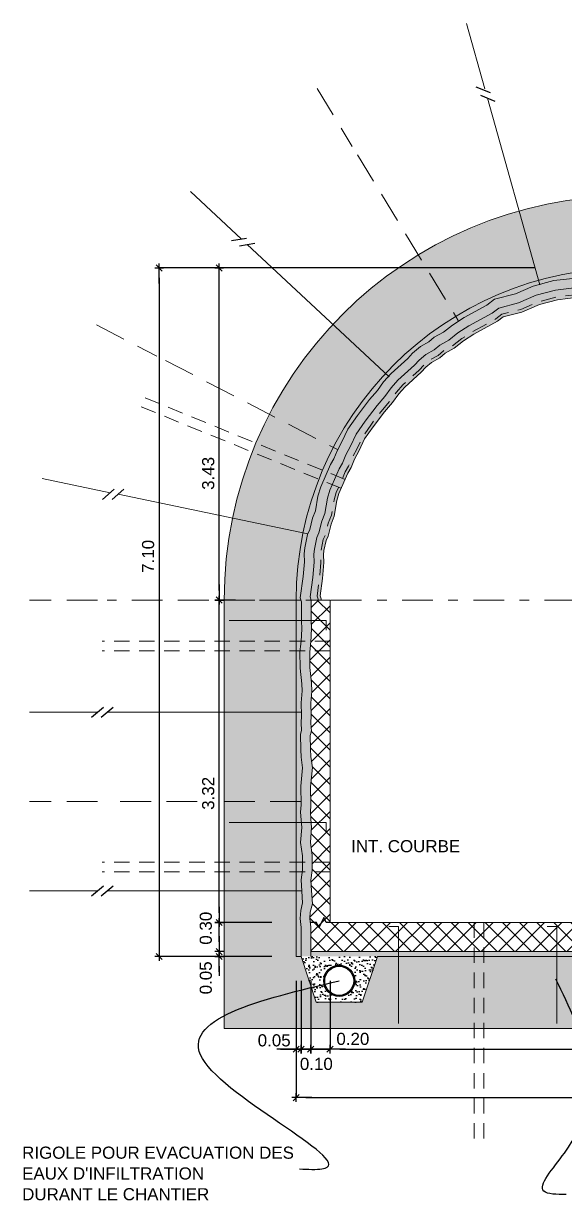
# Model space of a CAD drawing. Header units: millimetres. Extents: x -133 to 63340, y -143 to 109141.
# Drawn here: x 205.7 to 211.28, y 118.8 to 130.93 of the extents above; entities that cross this region are included whole.
import ezdxf

# ---------------------------------------------------------------- set-up
doc = ezdxf.new("R2010")
doc.units = ezdxf.units.MM
doc.header["$MEASUREMENT"] = 0
doc.header["$PDMODE"] = 67
doc.linetypes.add('TRATTEGGIATA2', pattern=[9.525, 6.35, -3.175])
doc.linetypes.add('TRATTOPUNTO2', pattern=[12.7, 6.35, -3.175, 0, -3.175])
doc.layers.add('archi', color=5, linetype='Continuous', plot=False)
for name, color, linetype in [('DIME', 6, 'Continuous'), ('LIN010CO', 2, 'Continuous'), ('LIN018CO', 6, 'Continuous'), ('LIN050CO', 3, 'Continuous'), ('TEXT035', 1, 'Continuous'), ('Tratteggi', 2, 'Continuous')]:
    doc.layers.add(name, color=color, linetype=linetype)
doc.styles.add('ARIAL', font='arial.ttf')
doc.linetypes.add('ROCCIA', pattern='A,0.25,[130,BERETTA.shx,S=0.1,R=0,X=0,Y=0],-0.2,0.25', length=0.7)
doc.dimstyles.new('50', dxfattribs={"dimscale": 0.5, "dimtxt": 0.25, "dimasz": 0.2, "dimexe": 0, "dimexo": 0.5, "dimgap": 0.1, "dimtad": 1, "dimzin": 4, "dimdsep": 46, "dimtxsty": 'ARIAL', "dimblk1": 'LINE', "dimblk2": 'LINE', "dimsah": 1, "dimcen": 2.5, "dimclrd": 256, "dimclre": 256, "dimclrt": 1, "dimadec": 0, "dimazin": 0, "dimtfac": 1, "dimtmove": 2, "dimatfit": 3, "dimldrblk": 'LINE', "dimfxl": 1, "dimtvp": 1, "dimtolj": 1, "dimtzin": 0, "dimarcsym": 0})
pattern_1 = [(37.5, (1.38005, -43.13639), (-0.002519734, 0.077072951), [0, -0.0608, 0, -0.068, 0, -0.065]), (7.5, (1.38005, -43.13639), (0.07079107, 0.112885843), [0, -0.0328, 0, -0.0548, 0, -0.021]), (327.5, (1.33085, -43.13639), (0.124565674, 0.000226362), [0, -0.02, 0, -0.072, 0, -0.094]), (317.5, (1.33085, -43.13639), (0.120245064, 0.035107023), [0, -0.01, 0, -0.0472, 0, -0.054])]

# ---------------------------------------------------------------- blocks, each defined once
blk = doc.blocks.new('LINE')
for p, q in [((-1.6, 0), (0.45, 0)), ((0, 0.45), (0, -0.45))]:
    blk.add_line(p, q)
at = {"color": 3}
blk.add_line((-0.32, -0.32), (0.32, 0.32), dxfattribs=at)
blk = doc.blocks.new('*D18')
at = {"layer": 'Defpoints', "color": 0, "transparency": 16777216}
for p in [(208.865, 121.313), (215.015, 121.313), (215.015, 120.357)]:
    blk.add_point(p, dxfattribs=at)
at = {"layer": 'LIN018CO', "lineweight": -2, "transparency": 16777216}
for p, q in [((208.865, 121.063), (208.865, 120.357)), ((215.015, 121.063), (215.015, 120.357)), ((208.965, 120.357), (214.915, 120.357))]:
    blk.add_line(p, q, dxfattribs=at)
at = {"layer": 'LIN018CO', "lineweight": -2, "transparency": 16777216, "xscale": 0.1, "yscale": 0.1, "zscale": 0.1, "rotation": 180}
blk.add_blockref('LINE', (208.865, 120.357), dxfattribs=at)
at = {"layer": 'LIN018CO', "lineweight": -2, "transparency": 16777216, "xscale": 0.1, "yscale": 0.1, "zscale": 0.1}
blk.add_blockref('LINE', (215.015, 120.357), dxfattribs=at)
at = {"layer": 'LIN018CO', "color": 1, "lineweight": 0, "transparency": 16777216, "insert": (211.94, 120.471), "char_height": 0.125, "attachment_point": 5, "style": 'ARIAL'}
blk.add_mtext('\\A1;6.15', dxfattribs=at)
blk = doc.blocks.new('*D15')
at = {"layer": 'Defpoints', "color": 0, "transparency": 16777216}
for p in [(208.515, 121.313), (215.365, 121.313), (215.365, 119.857)]:
    blk.add_point(p, dxfattribs=at)
at = {"layer": 'LIN018CO', "lineweight": -2, "transparency": 16777216}
for p, q in [((208.515, 121.063), (208.515, 119.857)), ((215.365, 121.063), (215.365, 119.857)), ((208.615, 119.857), (215.265, 119.857))]:
    blk.add_line(p, q, dxfattribs=at)
at = {"layer": 'LIN018CO', "lineweight": -2, "transparency": 16777216, "xscale": 0.1, "yscale": 0.1, "zscale": 0.1, "rotation": 180}
blk.add_blockref('LINE', (208.515, 119.857), dxfattribs=at)
at = {"layer": 'LIN018CO', "lineweight": -2, "transparency": 16777216, "xscale": 0.1, "yscale": 0.1, "zscale": 0.1}
blk.add_blockref('LINE', (215.365, 119.857), dxfattribs=at)
at = {"layer": 'LIN018CO', "color": 1, "lineweight": 0, "transparency": 16777216, "insert": (211.94, 119.971), "char_height": 0.125, "attachment_point": 5, "style": 'ARIAL'}
blk.add_mtext('\\A1;6.85', dxfattribs=at)
blk = doc.blocks.new('*D5')
at = {"layer": 'Defpoints', "color": 0, "transparency": 16777216}
for p in [(207.721, 124.988), (208.865, 124.988), (208.515, 121.663)]:
    blk.add_point(p, dxfattribs=at)
at = {"layer": 'DIME', "lineweight": -2, "transparency": 16777216}
blk.add_line((207.721, 121.763), (207.721, 124.888), dxfattribs=at)
at = {"layer": 'DIME', "lineweight": -2, "transparency": 16777216, "xscale": 0.1, "yscale": 0.1, "zscale": 0.1}
for p, rotation in [((207.721, 124.988), 90), ((207.721, 121.663), 270)]:
    blk.add_blockref('LINE', p, dxfattribs=dict(at, rotation=rotation))
at = {"layer": 'DIME', "color": 1, "transparency": 16777216, "insert": (207.608, 122.995), "char_height": 0.125, "attachment_point": 5, "rotation": 90, "style": 'ARIAL'}
blk.add_mtext('\\A1;3.32', dxfattribs=at)
blk = doc.blocks.new('*D32')
at = {"layer": 'Defpoints', "color": 0, "transparency": 16777216}
for p in [(211.223, 128.413), (207.102, 121.313), (208.515, 121.313)]:
    blk.add_point(p, dxfattribs=at)
at = {"layer": 'DIME', "lineweight": -2, "transparency": 16777216}
for p, q in [((210.973, 128.413), (207.102, 128.413)), ((207.102, 128.313), (207.102, 121.413)), ((208.265, 121.313), (207.102, 121.313))]:
    blk.add_line(p, q, dxfattribs=at)
at = {"layer": 'DIME', "lineweight": -2, "transparency": 16777216, "xscale": 0.1, "yscale": 0.1, "zscale": 0.1}
for p, rotation in [((207.102, 128.413), 90), ((207.102, 121.313), 270)]:
    blk.add_blockref('LINE', p, dxfattribs=dict(at, rotation=rotation))
at = {"layer": 'DIME', "color": 1, "transparency": 16777216, "insert": (206.988, 125.439), "char_height": 0.125, "attachment_point": 5, "rotation": 90, "style": 'ARIAL'}
blk.add_mtext('\\A1;7.10', dxfattribs=at)
blk = doc.blocks.new('*D4')
at = {"layer": 'Defpoints', "color": 0, "transparency": 16777216}
for p in [(207.721, 121.313), (208.515, 121.363), (208.515, 121.313)]:
    blk.add_point(p, dxfattribs=at)
at = {"layer": 'DIME', "lineweight": -2, "transparency": 16777216}
for p, q in [((207.721, 121.463), (207.721, 121.563)), ((207.721, 121.363), (207.721, 121.313)), ((208.265, 121.313), (207.721, 121.313)), ((207.721, 121.213), (207.721, 121.113))]:
    blk.add_line(p, q, dxfattribs=at)
at = {"layer": 'DIME', "lineweight": -2, "transparency": 16777216, "xscale": 0.1, "yscale": 0.1, "zscale": 0.1}
for p, rotation in [((207.721, 121.363), 270), ((207.721, 121.313), 90)]:
    blk.add_blockref('LINE', p, dxfattribs=dict(at, rotation=rotation))
at = {"layer": 'DIME', "color": 1, "transparency": 16777216, "insert": (207.583, 121.092), "char_height": 0.125, "attachment_point": 5, "rotation": 90, "style": 'ARIAL'}
blk.add_mtext('\\A1;0.05', dxfattribs=at)
blk = doc.blocks.new('*D30')
at = {"layer": 'Defpoints', "color": 0, "transparency": 16777216}
for p in [(207.721, 121.663), (208.515, 121.663), (208.515, 121.363)]:
    blk.add_point(p, dxfattribs=at)
at = {"layer": 'DIME', "lineweight": -2, "transparency": 16777216}
for p, q in [((208.265, 121.663), (207.721, 121.663)), ((207.721, 121.463), (207.721, 121.563))]:
    blk.add_line(p, q, dxfattribs=at)
at = {"layer": 'DIME', "lineweight": -2, "transparency": 16777216, "xscale": 0.1, "yscale": 0.1, "zscale": 0.1}
for p, rotation in [((207.721, 121.663), 90), ((207.721, 121.363), 270)]:
    blk.add_blockref('LINE', p, dxfattribs=dict(at, rotation=rotation))
at = {"layer": 'DIME', "color": 1, "transparency": 16777216, "insert": (207.583, 121.604), "char_height": 0.125, "attachment_point": 5, "rotation": 90, "style": 'ARIAL'}
blk.add_mtext('\\A1;0.30', dxfattribs=at)
blk = doc.blocks.new('*D24')
at = {"layer": 'Defpoints', "color": 0, "transparency": 16777216}
for p in [(208.665, 121.313), (208.865, 121.313), (208.865, 120.357)]:
    blk.add_point(p, dxfattribs=at)
at = {"layer": 'DIME', "lineweight": -2, "transparency": 16777216}
for p, q in [((208.865, 121.063), (208.865, 120.357)), ((208.565, 120.357), (208.465, 120.357)), ((208.665, 120.357), (208.865, 120.357)), ((208.965, 120.357), (209.065, 120.357))]:
    blk.add_line(p, q, dxfattribs=at)
at = {"layer": 'DIME', "lineweight": -2, "transparency": 16777216, "xscale": 0.1, "yscale": 0.1, "zscale": 0.1}
blk.add_blockref('LINE', (208.665, 120.357), dxfattribs=at)
at = {"layer": 'DIME', "lineweight": -2, "transparency": 16777216, "xscale": 0.1, "yscale": 0.1, "zscale": 0.1, "rotation": 180}
blk.add_blockref('LINE', (208.865, 120.357), dxfattribs=at)
at = {"layer": 'DIME', "color": 1, "transparency": 16777216, "insert": (209.1, 120.462), "char_height": 0.125, "attachment_point": 5, "style": 'ARIAL'}
blk.add_mtext('\\A1;0.20', dxfattribs=at)
blk = doc.blocks.new('*D20')
at = {"layer": 'Defpoints', "color": 0, "transparency": 16777216}
for p in [(208.515, 121.313), (208.565, 121.363), (208.515, 120.357)]:
    blk.add_point(p, dxfattribs=at)
at = {"layer": 'DIME', "lineweight": -2, "transparency": 16777216}
for p, q in [((208.515, 121.063), (208.515, 120.357)), ((208.415, 120.357), (208.315, 120.357)), ((208.565, 120.357), (208.515, 120.357)), ((208.665, 120.357), (208.765, 120.357))]:
    blk.add_line(p, q, dxfattribs=at)
at = {"layer": 'DIME', "lineweight": -2, "transparency": 16777216, "xscale": 0.1, "yscale": 0.1, "zscale": 0.1}
blk.add_blockref('LINE', (208.515, 120.357), dxfattribs=at)
at = {"layer": 'DIME', "lineweight": -2, "transparency": 16777216, "xscale": 0.1, "yscale": 0.1, "zscale": 0.1, "rotation": 180}
blk.add_blockref('LINE', (208.565, 120.357), dxfattribs=at)
at = {"layer": 'DIME', "color": 1, "transparency": 16777216, "insert": (208.288, 120.447), "char_height": 0.125, "attachment_point": 5, "style": 'ARIAL'}
blk.add_mtext('\\A1;0.05', dxfattribs=at)
blk = doc.blocks.new('*D19')
at = {"layer": 'Defpoints', "color": 0, "transparency": 16777216}
for p in [(208.565, 121.313), (208.665, 121.313), (208.665, 120.357)]:
    blk.add_point(p, dxfattribs=at)
at = {"layer": 'DIME', "lineweight": -2, "transparency": 16777216}
for p, q in [((208.565, 121.063), (208.565, 120.357)), ((208.665, 121.063), (208.665, 120.357)), ((208.465, 120.357), (208.365, 120.357)), ((208.565, 120.357), (208.665, 120.357)), ((208.765, 120.357), (208.865, 120.357))]:
    blk.add_line(p, q, dxfattribs=at)
at = {"layer": 'DIME', "lineweight": -2, "transparency": 16777216, "xscale": 0.1, "yscale": 0.1, "zscale": 0.1}
blk.add_blockref('LINE', (208.565, 120.357), dxfattribs=at)
at = {"layer": 'DIME', "lineweight": -2, "transparency": 16777216, "xscale": 0.1, "yscale": 0.1, "zscale": 0.1, "rotation": 180}
blk.add_blockref('LINE', (208.665, 120.357), dxfattribs=at)
at = {"layer": 'DIME', "color": 1, "transparency": 16777216, "insert": (208.723, 120.204), "char_height": 0.125, "attachment_point": 5, "style": 'ARIAL'}
blk.add_mtext('\\A1;0.10', dxfattribs=at)
blk = doc.blocks.new('*D31')
at = {"layer": 'Defpoints', "color": 0, "transparency": 16777216}
for p in [(207.721, 128.413), (210.202, 128.413), (208.138, 124.988)]:
    blk.add_point(p, dxfattribs=at)
at = {"layer": 'DIME', "lineweight": -2, "transparency": 16777216}
for p, q in [((207.721, 125.088), (207.721, 128.313)), ((207.888, 124.988), (207.721, 124.988))]:
    blk.add_line(p, q, dxfattribs=at)
at = {"layer": 'DIME', "lineweight": -2, "transparency": 16777216, "xscale": 0.1, "yscale": 0.1, "zscale": 0.1}
for p, rotation in [((207.721, 128.413), 90), ((207.721, 124.988), 270)]:
    blk.add_blockref('LINE', p, dxfattribs=dict(at, rotation=rotation))
at = {"layer": 'DIME', "color": 1, "transparency": 16777216, "insert": (207.608, 126.295), "char_height": 0.125, "attachment_point": 5, "rotation": 90, "style": 'ARIAL'}
blk.add_mtext('\\A1;3.43', dxfattribs=at)

msp = doc.modelspace()

# ---------------------------------------------------------------- hatches: boundary and pattern name
h = msp.add_hatch()
h.set_pattern_fill('AR-SAND', color=256, scale=0.04, style=0)
h.set_pattern_definition([(37.5, (1.38005, 0), (-0.002519734, 0.07707295), [0, -0.0608, 0, -0.068, 0, -0.065]), (7.5, (1.38005, 0), (0.07079107, 0.112885843), [0, -0.0328, 0, -0.0548, 0, -0.021]), (327.5, (1.33085, 0), (0.124565674, 0.000226362), [0, -0.02, 0, -0.072, 0, -0.094]), (317.5, (1.33085, 0), (0.120245064, 0.035107023), [0, -0.01, 0, -0.0472, 0, -0.054])])
h.paths.add_polyline_path([(215.294, 125.6832, 0.1375061), (214.4442, 127.3252), (214.4169, 127.2998), (214.3219, 127.3838), (214.2549, 127.4327), (214.1819, 127.5167), (214.0802, 127.6144), (213.9465, 127.7152), (213.8089, 127.8038), (213.6916, 127.8903), (213.5468, 127.9607), (213.3884, 128.0256), (213.2634, 128.073), (213.1725, 128.1063), (213.0525, 128.1598), (212.9872, 128.1981), (212.8701, 128.2426), (212.72, 128.2714), (212.599, 128.2998), (212.3334, 128.3453), (212.1327, 128.3742), (211.9997, 128.3703), (211.9402, 128.367), (211.9402, 128.2668), (212.0039, 128.2704), (212.127, 128.274), (212.3178, 128.2465), (212.5791, 128.2017), (212.6991, 128.1736), (212.8427, 128.146), (212.9438, 128.1076), (213.0066, 128.0707), (213.1348, 128.0136), (213.2284, 127.9793), (213.3518, 127.9325), (213.5059, 127.8694), (213.6396, 127.8044), (213.7521, 127.7214), (213.8892, 127.6331), (214.0153, 127.5382), (214.1094, 127.4477), (214.1869, 127.3586), (214.2592, 127.3058), (214.3497, 127.2257), (214.417, 127.1162), (214.4687, 127.0583), (214.5286, 127.0035), (214.57, 126.9082), (214.6416, 126.8128), (214.7025, 126.7347), (214.7611, 126.6637), (214.8057, 126.5691), (214.8436, 126.4933), (214.8838, 126.4386), (214.9084, 126.3765), (214.9239, 126.2947), (214.9725, 126.2037), (215.0321, 126.087), (215.049, 125.9836), (215.0842, 125.874), (215.1204, 125.7713), (215.1473, 125.6988), (215.1455, 125.6067), (215.1694, 125.4912), (215.1975, 125.377), (215.2136, 125.2871), (215.198, 125.2455), (215.2022, 125.1189), (215.2163, 124.9883), (215.3169, 124.9883), (215.302, 125.1259), (215.2986, 125.2289), (215.3169, 125.2777), (215.2954, 125.3978), (215.267, 125.5133), (215.2457, 125.616), (215.2469, 125.6734)])
h.paths.add_polyline_path([(214.8838, 126.4386), (214.8436, 126.4933), (214.8057, 126.5691), (214.7611, 126.6637), (214.7025, 126.7347), (214.6416, 126.8128), (214.57, 126.9082), (214.5286, 127.0035), (214.4687, 127.0583), (214.417, 127.1162), (214.3497, 127.2257), (214.2592, 127.3058), (214.1869, 127.3586), (214.1094, 127.4477), (214.0153, 127.5382), (213.8892, 127.6331), (213.7521, 127.7214), (213.6396, 127.8044), (213.5059, 127.8694), (213.3518, 127.9325), (213.2284, 127.9793), (213.1348, 128.0136), (213.0066, 128.0707), (212.9438, 128.1076), (212.8427, 128.146), (212.6991, 128.1736), (212.5791, 128.2017), (212.3178, 128.2465), (212.127, 128.274), (212.0039, 128.2704), (211.9402, 128.2668), (211.9402, 128.1667), (212.0082, 128.1705), (212.1212, 128.1738), (212.3022, 128.1477), (212.5593, 128.1037), (212.6783, 128.0758), (212.8153, 128.0494), (212.9005, 128.0171), (212.9608, 127.9816), (213.0972, 127.9209), (213.1935, 127.8856), (213.3151, 127.8395), (213.465, 127.7781), (213.5877, 127.7184), (213.6953, 127.6391), (213.832, 127.551), (213.9503, 127.4619), (214.0368, 127.3787), (214.1188, 127.2844), (214.1965, 127.2278), (214.2723, 127.1607), (214.3365, 127.0562), (214.3975, 126.9879), (214.4454, 126.9441), (214.4829, 126.8576), (214.5622, 126.752), (214.6245, 126.6721), (214.676, 126.6097), (214.7158, 126.5254), (214.758, 126.441), (214.7955, 126.3898), (214.8119, 126.3485), (214.8286, 126.261), (214.8628, 126.1968), (214.9557, 126.2352), (214.9239, 126.2947), (214.9084, 126.3765)], flags=16)
h.paths.add_polyline_path([(211.9402, 128.4133), (211.9402, 128.367), (211.9997, 128.3703), (212.1327, 128.3742), (212.3334, 128.3453), (212.599, 128.2998), (212.72, 128.2714), (212.8533, 128.2458), (212.8647, 128.2862, 0.0684311)])
h.paths.add_polyline_path([(212.8647, 128.2862), (212.8533, 128.2458), (212.8701, 128.2426), (212.9872, 128.1981), (213.0525, 128.1598), (213.1725, 128.1063), (213.2634, 128.073), (213.3884, 128.0256), (213.5468, 127.9607), (213.6916, 127.8903), (213.8089, 127.8038), (213.9465, 127.7152), (214.0802, 127.6144), (214.1819, 127.5167), (214.2549, 127.4327), (214.3219, 127.3838), (214.4169, 127.2998), (214.4442, 127.3252, 0.1375061)], flags=17)
h.paths.add_polyline_path([(215.294, 125.6832), (215.2469, 125.6734), (215.2457, 125.616), (215.267, 125.5133), (215.2954, 125.3978), (215.3169, 125.2777), (215.2986, 125.2289), (215.302, 125.1259), (215.3169, 124.9883), (215.3652, 124.9883, 0.0511206)])
h.paths.add_polyline_path([(211.5096, 128.3238), (211.5722, 128.3532), (211.7984, 128.3591), (211.9402, 128.367), (211.9402, 128.4133, 0.0684311), (211.0158, 128.2862), (211.0275, 128.2445), (211.1718, 128.2829), (211.3991, 128.3097)])
h.paths.add_polyline_path([(211.0158, 128.2862, 0.1375061), (209.4363, 127.3252), (209.467, 127.2965), (209.4935, 127.3265), (209.6653, 127.4812), (209.7147, 127.5344), (209.7962, 127.6037), (209.8821, 127.6502), (209.9383, 127.6989), (210.0335, 127.7523), (210.1264, 127.8247), (210.2465, 127.9022), (210.4819, 128.031), (210.5603, 128.0914), (210.7772, 128.1475), (210.9596, 128.2265), (211.0275, 128.2445)], flags=17)
h.paths.add_polyline_path([(209.4166, 127.2397), (209.467, 127.2965), (209.4363, 127.3252, 0.1375061), (208.5865, 125.6832), (208.6351, 125.6731), (208.6549, 125.7159), (208.6846, 125.833), (208.714, 125.9083), (208.74, 126.0605), (208.7681, 126.1567), (208.8688, 126.3857), (208.9026, 126.4458), (208.9382, 126.5282), (208.9874, 126.619), (209.0468, 126.7494), (209.1461, 126.8934), (209.2719, 127.0574), (209.3524, 127.1509)], flags=16)
h.paths.add_polyline_path([(208.6038, 125.5278), (208.6318, 125.6659), (208.6351, 125.6731), (208.5865, 125.6832, 0.0511206), (208.5152, 124.9883), (208.5653, 124.9883), (208.557, 125.013), (208.5866, 125.2322), (208.5995, 125.3826), (208.5976, 125.4638)])
h.paths.add_polyline_path([(208.7028, 125.513), (208.7275, 125.6346), (208.7496, 125.6824), (208.78, 125.8024), (208.8109, 125.8814), (208.8376, 126.038), (208.8622, 126.1224), (208.9584, 126.341), (208.9923, 126.4013), (209.0282, 126.4845), (209.0769, 126.5744), (209.1342, 126.6999), (209.227, 126.8345), (209.3496, 126.9943), (209.431, 127.0889), (209.4947, 127.1771), (209.5646, 127.2559), (209.7355, 127.4099), (209.7839, 127.462), (209.853, 127.5207), (209.9393, 127.5675), (209.996, 127.6167), (210.089, 127.6687), (210.1844, 127.7431), (210.2977, 127.8162), (210.5367, 127.947), (210.6051, 127.9997), (210.8098, 128.0527), (210.9925, 128.1318), (211.1906, 128.1845), (211.4113, 128.2104), (211.5378, 128.2266), (211.5957, 128.2537), (211.8025, 128.2591), (211.9402, 128.2668), (211.9402, 128.367), (211.7984, 128.3591), (211.5722, 128.3532), (211.5096, 128.3238), (211.3991, 128.3097), (211.1718, 128.2829), (210.9596, 128.2265), (210.7772, 128.1475), (210.5603, 128.0914), (210.4819, 128.031), (210.2465, 127.9022), (210.1264, 127.8247), (210.0335, 127.7523), (209.9383, 127.6989), (209.8821, 127.6502), (209.7962, 127.6037), (209.7147, 127.5344), (209.6653, 127.4812), (209.4935, 127.3265), (209.4166, 127.2397), (209.3524, 127.1509), (209.2719, 127.0574), (209.1461, 126.8934), (209.0468, 126.7494), (208.9874, 126.619), (208.9382, 126.5282), (208.9026, 126.4458), (208.8688, 126.3857), (208.7681, 126.1567), (208.74, 126.0605), (208.714, 125.9083), (208.6846, 125.833), (208.6549, 125.7159), (208.6318, 125.6659), (208.6038, 125.5278), (208.5976, 125.4638), (208.5995, 125.3826), (208.5866, 125.2322), (208.557, 125.013), (208.5653, 124.9883), (208.6707, 124.9883), (208.6592, 125.0227), (208.6861, 125.2213), (208.6996, 125.3795), (208.6977, 125.4602)])
h.paths.add_polyline_path([(208.8232, 125.6032), (208.8442, 125.6488), (208.8754, 125.7718), (208.9077, 125.8546), (208.9352, 126.0155), (208.9564, 126.0881), (209.0479, 126.2962), (209.082, 126.3569), (209.1183, 126.4408), (209.1665, 126.5298), (209.2215, 126.6504), (209.3078, 126.7757), (209.4272, 126.9312), (209.5095, 127.0269), (209.5729, 127.1144), (209.6357, 127.1854), (209.8057, 127.3385), (209.8532, 127.3896), (209.9098, 127.4378), (209.9966, 127.4848), (210.0538, 127.5344), (210.1445, 127.5852), (210.2423, 127.6615), (210.3489, 127.7302), (210.5915, 127.8631), (210.6499, 127.908), (210.8424, 127.9578), (211.0254, 128.037), (211.2094, 128.086), (211.4235, 128.1112), (211.5661, 128.1294), (211.6192, 128.1543), (211.8066, 128.1592), (211.9402, 128.1667), (211.9402, 128.2668), (211.8025, 128.2591), (211.5957, 128.2537), (211.5378, 128.2266), (211.4113, 128.2104), (211.1906, 128.1845), (210.9925, 128.1318), (210.8098, 128.0527), (210.6051, 127.9997), (210.5367, 127.947), (210.2977, 127.8162), (210.1844, 127.7431), (210.089, 127.6687), (209.996, 127.6167), (209.9393, 127.5675), (209.853, 127.5207), (209.7839, 127.462), (209.7355, 127.4099), (209.5646, 127.2559), (209.4947, 127.1771), (209.431, 127.0889), (209.3496, 126.9943), (209.227, 126.8345), (209.1342, 126.6999), (209.0769, 126.5744), (209.0282, 126.4845), (208.9923, 126.4013), (208.9584, 126.341), (208.8622, 126.1224), (208.8376, 126.038), (208.8109, 125.8814), (208.78, 125.8024), (208.7496, 125.6824), (208.7275, 125.6346), (208.7028, 125.513), (208.6977, 125.4602), (208.6996, 125.3795), (208.6861, 125.2213), (208.6592, 125.0227), (208.6707, 124.9883), (208.7714, 124.9883), (208.7715, 125.002), (208.7614, 125.0323), (208.7855, 125.2103), (208.7997, 125.3764), (208.7978, 125.4565), (208.8018, 125.4982)], flags=17)
h = msp.add_hatch()
h.set_pattern_fill('AR-SAND', color=256, scale=0.04, style=0)
h.set_pattern_definition(pattern_1)
h.paths.add_polyline_path([(208.6562, 124.2926), (208.6543, 124.4506), (208.6634, 124.5234), (208.6712, 124.6088), (208.6732, 124.7088), (208.6694, 124.7636), (208.6714, 124.9862), (208.6707, 124.9883), (208.5653, 124.9883), (208.5712, 124.9704), (208.5693, 124.7606), (208.5731, 124.7063), (208.5713, 124.6143), (208.564, 124.5341), (208.5543, 124.4563), (208.5562, 124.2868), (208.5733, 124.1259), (208.5768, 124.0514), (208.5674, 123.9276), (208.5712, 123.7989), (208.5674, 123.7194), (208.571, 123.647), (208.5598, 123.6004), (208.5641, 123.4472), (208.5672, 123.368), (208.5815, 123.2593), (208.5641, 123.0677), (208.567, 122.8758), (208.561, 122.8006), (208.5672, 122.7232), (208.5728, 122.6416), (208.5609, 122.4869), (208.5788, 122.3494), (208.5788, 122.2053), (208.5669, 122.1038), (208.573, 121.9872), (208.5814, 121.865), (208.5616, 121.7861), (208.555, 121.7031), (208.567, 121.6099), (208.5649, 121.3133), (208.6649, 121.3133), (208.6671, 121.616), (208.6555, 121.7055), (208.6607, 121.7699), (208.6822, 121.856), (208.6728, 121.9932), (208.6672, 122.1005), (208.6788, 122.1994), (208.6788, 122.3559), (208.6614, 122.4895), (208.6731, 122.6412), (208.6669, 122.7306), (208.6613, 122.8006), (208.6671, 122.8726), (208.6641, 123.0639), (208.6821, 123.2613), (208.6669, 123.3765), (208.6641, 123.4505), (208.6601, 123.59), (208.6715, 123.6376), (208.6675, 123.7195), (208.6713, 123.798), (208.6675, 123.9253), (208.677, 124.05), (208.673, 124.1336)])
h.paths.add_polyline_path([(208.567, 121.6099), (208.555, 121.7031), (208.5616, 121.7861), (208.5814, 121.865), (208.573, 121.9872), (208.5669, 122.1038), (208.5788, 122.2053), (208.5788, 122.3494), (208.5609, 122.4869), (208.5728, 122.6416), (208.5672, 122.7232), (208.561, 122.8006), (208.567, 122.8758), (208.5665, 122.9107), (208.5152, 122.9107), (208.5152, 121.3133), (208.5649, 121.3133)])
h.paths.add_polyline_path([(208.5815, 123.2593), (208.5672, 123.368), (208.5641, 123.4472), (208.5598, 123.6004), (208.571, 123.647), (208.5674, 123.7194), (208.5712, 123.7989), (208.5674, 123.9276), (208.5768, 124.0514), (208.5733, 124.1259), (208.5562, 124.2868), (208.5543, 124.4563), (208.564, 124.5341), (208.5713, 124.6143), (208.5731, 124.7063), (208.5693, 124.7606), (208.5712, 124.9704), (208.5653, 124.9883), (208.5152, 124.9883), (208.5152, 122.9107), (208.5665, 122.9107), (208.5641, 123.0677)])
h = msp.add_hatch()
h.set_pattern_fill('AR-SAND', color=256, scale=0.04, style=0)
h.set_pattern_definition([(37.5, (13.3952, 0), (-0.002519734, 0.07707295), [0, -0.0608, 0, -0.068, 0, -0.065]), (7.5, (13.3952, 0), (0.07079107, 0.112885843), [0, -0.0328, 0, -0.0548, 0, -0.021]), (327.5, (13.346, 0), (0.124565674, 0.000226362), [0, -0.02, 0, -0.072, 0, -0.094]), (317.5, (13.346, 0), (0.120245064, 0.035107023), [0, -0.01, 0, -0.0472, 0, -0.054])])
h.paths.add_polyline_path([(209.3527, 121.3133), (208.5652, 121.3133), (208.7226, 120.8414), (209.1953, 120.8414)])
h.paths.add_polyline_path([(209.119, 121.0613, -1), (208.799, 121.0613, -1)], flags=16)
h = msp.add_hatch()
h.set_pattern_fill('AR-SAND', color=256, scale=0.04, style=0)
h.set_pattern_definition(pattern_1)
h.paths.add_polyline_path([(215.2152, 121.3633), (211.9402, 121.3633), (211.9402, 121.3133), (215.2166, 121.3133)])
h.paths.add_polyline_path([(211.9402, 121.3633), (208.6652, 121.3633), (208.6649, 121.3133), (211.9402, 121.3133)])
at = {"layer": 'LIN010CO'}
h = msp.add_hatch(dxfattribs=at)
h.set_pattern_fill('AR-CONC', color=256, scale=0.05, style=0)
h.set_pattern_definition([(50, (0, 0), (0.3586301, -0.03137607), [0.0375, -0.4125]), (355, (0, 0), (-0.06937567, 0.37609607), [0.03, -0.33]), (100.4514, (0.0299, -0.0026), (0.2892547, 0.34471977), [0.0318701, -0.35057106]), (46.1842, (0, 0.1), (0.5336205, -0.0827595), [0.05625, -0.61875]), (96.6356, (0.04447, 0.0931), (0.4673314, 0.4870589), [0.0478051, -0.5258565]), (351.1842, (0, 0.1), (0.467331, 0.4870593), [0.045, -0.495]), (21, (0.05, 0.075), (0.29845353, -0.20130945), [0.0375, -0.4125]), (326, (0.05, 0.075), (0.12165767, 0.362575), [0.03, -0.33]), (71.4514, (0.07487, 0.05822), (0.4201113, 0.16126525), [0.0318701, -0.35057106]), (37.5, (0, 0), (0.00607993, 0.16644693), [0, -0.326, 0, -0.335, 0, -0.33125]), (7.5, (0, 0), (0.13153477, 0.19720586), [0, -0.191, 0, -0.3185, 0, -0.12625]), (327.5, (-0.1115, 0), (0.26691122, -0.011277436), [0, -0.125, 0, -0.39, 0, -0.5175]), (317.5, (-0.1615, 0), (0.29159308, 0.0500525), [0, -0.1625, 0, -0.259, 0, -0.3675])])
edge = h.paths.add_edge_path(flags=16)
edge.add_line((209.3527, 121.3133), (215.3652, 121.3133))
edge.add_line((215.3652, 121.3133), (215.3652, 124.9883))
edge.add_arc((211.9402, 124.9883), 3.425, 0, 180)
edge.add_line((208.5152, 124.9883), (208.5152, 121.3133))
edge.add_line((208.5152, 121.3133), (208.5652, 121.3133))
edge.add_line((208.5652, 121.3133), (208.7226, 120.8414))
edge.add_line((208.7226, 120.8414), (209.1953, 120.8414))
edge.add_line((209.1953, 120.8414), (209.3527, 121.3133))
edge = h.paths.add_edge_path()
edge.add_arc((211.9402, 124.9883), 4.1672, 0, 180)
edge.add_line((207.773, 124.9883), (207.773, 120.5711))
edge.add_line((207.773, 120.5711), (216.1074, 120.5711))
edge.add_line((216.1074, 120.5711), (216.1074, 124.9883))
at = {"layer": 'Tratteggi'}
h = msp.add_hatch(dxfattribs=at)
h.set_pattern_fill('ANSI37', color=256, style=0)
h.set_pattern_definition([(45, (1.38005, 0), (-0.08838835, 0.08838835), []), (135, (1.38005, 0), (-0.08838835, -0.08838835), [])])
h.paths.add_polyline_path([(211.9402, 121.6633), (208.8652, 121.6633), (208.8652, 124.9883), (208.6714, 124.9883), (208.6694, 124.7636), (208.6732, 124.7088), (208.6712, 124.6088), (208.6634, 124.5234), (208.6543, 124.4506), (208.6562, 124.2926), (208.673, 124.1336), (208.677, 124.05), (208.6675, 123.9253), (208.6713, 123.798), (208.6675, 123.7195), (208.6715, 123.6376), (208.6601, 123.59), (208.6641, 123.4505), (208.6669, 123.3765), (208.6821, 123.2613), (208.6641, 123.0639), (208.6671, 122.8726), (208.6613, 122.8006), (208.6669, 122.7306), (208.6731, 122.6412), (208.6614, 122.4895), (208.6788, 122.3559), (208.6788, 122.1994), (208.6672, 122.1005), (208.6728, 121.9932), (208.6822, 121.856), (208.6607, 121.7699), (208.6555, 121.7055), (208.6671, 121.616), (208.6652, 121.3633), (211.9402, 121.3633)])
h.paths.add_polyline_path([(215.2114, 121.4975), (215.2226, 121.6022), (215.2097, 121.8239), (215.2021, 122.0672), (215.204, 122.2466), (215.2184, 122.3945), (215.2056, 122.446), (215.2245, 122.8229), (215.2079, 122.9317), (215.1981, 123.173), (215.2154, 123.265), (215.219, 123.3981), (215.2058, 123.6069), (215.2097, 123.7841), (215.2224, 123.9077), (215.2017, 124.0412), (215.2172, 124.2003), (215.2227, 124.3486), (215.2154, 124.5015), (215.2, 124.6651), (215.2135, 124.8057), (215.2189, 124.9643), (215.2163, 124.9883), (215.0152, 124.9883), (215.0152, 121.6633), (211.9402, 121.6633), (211.9402, 121.3633), (215.2152, 121.3633)])

# ---------------------------------------------------------------- linework, layer by layer
for p, q in [((210.3697, 130.283), (210.5173, 130.2222)), ((210.4157, 130.1942), (210.5633, 130.1334)), ((207.8464, 128.6952), (208.0041, 128.72)), ((207.9319, 128.6432), (208.0896, 128.668)), ((206.5161, 126.0272), (206.6379, 126.1304)), ((206.6161, 126.0272), (206.7379, 126.1304)), ((206.4043, 123.7815), (206.5262, 123.8846)), ((206.5043, 123.7815), (206.6262, 123.8846)), ((206.4043, 121.9367), (206.5262, 122.0399)), ((206.5043, 121.9367), (206.6262, 122.0399))]:
    msp.add_line(p, q)
at = {"layer": 'archi', "lineweight": 0, "flags": 128}
msp.add_lwpolyline([(216.1074, 124.9883, 1), (207.773, 124.9883), (207.773, 120.5711), (216.1074, 120.5711)], format="xyb", close=True, dxfattribs=at)
at = {"layer": 'LIN010CO', "linetype": 'TRATTEGGIATA2', "lineweight": 0, "ltscale": 0.05}
for p, q in [((208.7306, 130.2636), (209.0944, 129.6656)), ((209.1464, 129.5801), (210.186, 127.8715)), ((206.4562, 127.8266), (207.0779, 127.5049)), ((207.1667, 127.4589), (208.9429, 126.5396)), ((206.4652, 124.9883), (205.7652, 124.9883)), ((208.5652, 124.9883), (206.5652, 124.9883)), ((206.4652, 122.9107), (205.7652, 122.9107)), ((207.4947, 122.9107), (206.5652, 122.9107)), ((208.5652, 122.9107), (207.7169, 122.9107))]:
    msp.add_line(p, q, dxfattribs=at)
at = {"layer": 'LIN010CO', "linetype": 'TRATTEGGIATA2', "lineweight": 0, "ltscale": 0.025}
for p, q in [((209.0199, 126.2325), (206.9356, 127.0821)), ((208.9796, 126.141), (206.8978, 126.9894)), ((208.8652, 124.5633), (206.5152, 124.5633)), ((208.8652, 124.4633), (206.5152, 124.4633)), ((208.8652, 122.2846), (206.5152, 122.2846)), ((208.8652, 122.1846), (206.5152, 122.1846)), ((210.3527, 121.6633), (210.3527, 119.3633)), ((210.4527, 121.6633), (210.4527, 119.3633))]:
    msp.add_line(p, q, dxfattribs=at)
at = {"layer": 'LIN010CO', "linetype": 'TRATTEGGIATA2', "lineweight": 0, "ltscale": 0.025, "flags": 128}
msp.add_lwpolyline([(208.7414, 124.9883), (208.7415, 124.9973), (208.7308, 125.0294), (208.7557, 125.2136), (208.7696, 125.3774), (208.7678, 125.4576), (208.7721, 125.5026), (208.7945, 125.6126), (208.8158, 125.6589), (208.8468, 125.781), (208.8787, 125.8626), (208.9059, 126.0222), (208.9282, 126.0984), (209.0211, 126.3096), (209.0551, 126.3702), (209.0913, 126.4539), (209.1396, 126.5432), (209.1953, 126.6653), (209.2836, 126.7933), (209.4039, 126.9501), (209.4859, 127.0455), (209.5494, 127.1332), (209.6144, 127.2065), (209.7847, 127.3599), (209.8324, 127.4114), (209.8928, 127.4627), (209.9794, 127.5096), (210.0365, 127.5591), (210.1279, 127.6103), (210.225, 127.686), (210.3335, 127.756), (210.5751, 127.8883), (210.6364, 127.9355), (210.8326, 127.9863), (211.0156, 128.0655), (211.2038, 128.1155), (211.4199, 128.1409), (211.5576, 128.1586), (211.6121, 128.1841), (211.8053, 128.1892), (212.0069, 128.2005), (212.123, 128.2039), (212.3069, 128.1774), (212.5652, 128.1331), (212.6845, 128.1051), (212.8235, 128.0784), (212.9135, 128.0443), (212.9745, 128.0084), (213.1085, 127.9487), (213.2039, 127.9137), (213.3261, 127.8674), (213.4773, 127.8055), (213.6033, 127.7442), (213.7123, 127.6638), (213.8492, 127.5757), (213.9698, 127.4848), (214.0586, 127.3994), (214.1392, 127.3067), (214.2153, 127.2512), (214.2955, 127.1802), (214.3607, 127.0742), (214.4189, 127.009), (214.4704, 126.962), (214.5091, 126.8728), (214.586, 126.7702), (214.6479, 126.6909), (214.7015, 126.6259), (214.7428, 126.5385), (214.7837, 126.4567), (214.822, 126.4044), (214.8408, 126.3569), (214.8572, 126.2711), (214.8907, 126.2083)], dxfattribs=at)
at = {"layer": 'LIN010CO'}
msp.add_circle((208.959, 121.0613), 0.15, dxfattribs=at)
at = {"layer": 'LIN018CO', "color": 1, "lineweight": 0}
for p, q in [((210.4625, 130.2601), (210.2735, 130.9341)), ((211.0293, 128.238), (210.4895, 130.1638)), ((207.9507, 128.7116), (207.4258, 129.2015)), ((209.4729, 127.291), (208.0107, 128.6556)), ((205.8937, 126.2411), (206.5967, 126.0954)), ((206.677, 126.0788), (208.6354, 125.673)), ((206.4652, 123.8331), (205.7652, 123.8331)), ((208.5652, 123.8331), (206.5652, 123.8331)), ((206.4652, 121.9883), (205.7652, 121.9883)), ((208.5652, 121.9883), (206.5652, 121.9883))]:
    msp.add_line(p, q, dxfattribs=at)
at = {"layer": 'LIN018CO', "linetype": 'TRATTOPUNTO2', "lineweight": 0, "ltscale": 0.05}
msp.add_line((208.1379, 124.9883), (215.694, 124.9883), dxfattribs=at)
at = {"layer": 'LIN018CO', "lineweight": 0}
msp.add_line((208.6652, 121.3633), (215.2152, 121.3633), dxfattribs=at)
at = {"layer": 'LIN018CO', "lineweight": 0, "flags": 128}
for points in [[(208.5649, 121.3133), (208.567, 121.6099), (208.555, 121.7031), (208.5616, 121.7861), (208.5814, 121.865), (208.573, 121.9872), (208.5669, 122.1038), (208.5788, 122.2053), (208.5788, 122.3494), (208.5609, 122.4869), (208.5728, 122.6416), (208.5672, 122.7232), (208.561, 122.8006), (208.567, 122.8758), (208.5641, 123.0677), (208.5815, 123.2593), (208.5672, 123.368), (208.5641, 123.4472), (208.5598, 123.6004), (208.571, 123.647), (208.5674, 123.7194), (208.5712, 123.7989), (208.5674, 123.9276), (208.5768, 124.0514), (208.5733, 124.1259), (208.5562, 124.2868), (208.5543, 124.4563), (208.564, 124.5341), (208.5713, 124.6143), (208.5731, 124.7063), (208.5693, 124.7606), (208.5712, 124.9704), (208.557, 125.013), (208.5866, 125.2322), (208.5995, 125.3826), (208.5976, 125.4638), (208.6038, 125.5278), (208.6318, 125.6659), (208.6549, 125.7159), (208.6846, 125.833), (208.714, 125.9083), (208.74, 126.0605), (208.7681, 126.1567), (208.8688, 126.3857), (208.9026, 126.4458), (208.9382, 126.5282), (208.9874, 126.619), (209.0468, 126.7494), (209.1461, 126.8934), (209.2719, 127.0574), (209.3524, 127.1509), (209.4166, 127.2397), (209.4935, 127.3265), (209.6653, 127.4812), (209.7147, 127.5344), (209.7962, 127.6037), (209.8821, 127.6502), (209.9383, 127.6989), (210.0335, 127.7523), (210.1264, 127.8247), (210.2465, 127.9022), (210.4819, 128.031), (210.5603, 128.0914), (210.7772, 128.1475), (210.9596, 128.2265), (211.1718, 128.2829), (211.3991, 128.3097)], [(208.6649, 121.3133), (208.6671, 121.616), (208.6555, 121.7055), (208.6607, 121.7699), (208.6822, 121.856), (208.6728, 121.9932), (208.6672, 122.1005), (208.6788, 122.1994), (208.6788, 122.3559), (208.6614, 122.4895), (208.6731, 122.6412), (208.6669, 122.7306), (208.6613, 122.8006), (208.6671, 122.8726), (208.6641, 123.0639), (208.6821, 123.2613), (208.6669, 123.3765), (208.6641, 123.4505), (208.6601, 123.59), (208.6715, 123.6376), (208.6675, 123.7195), (208.6713, 123.798), (208.6675, 123.9253), (208.677, 124.05), (208.673, 124.1336), (208.6562, 124.2926), (208.6543, 124.4506), (208.6634, 124.5234), (208.6712, 124.6088), (208.6732, 124.7088), (208.6694, 124.7636), (208.6714, 124.9862), (208.6592, 125.0227), (208.6861, 125.2213), (208.6996, 125.3795), (208.6977, 125.4602), (208.7028, 125.513), (208.7275, 125.6346), (208.7496, 125.6824), (208.78, 125.8024), (208.8109, 125.8814), (208.8376, 126.038), (208.8622, 126.1224), (208.9584, 126.341), (208.9923, 126.4013), (209.0282, 126.4845), (209.0769, 126.5744), (209.1342, 126.6999), (209.227, 126.8345), (209.3496, 126.9943), (209.431, 127.0889), (209.4947, 127.1771), (209.5646, 127.2559), (209.7355, 127.4099), (209.7839, 127.462), (209.853, 127.5207), (209.9393, 127.5675), (209.996, 127.6167), (210.089, 127.6687), (210.1844, 127.7431), (210.2977, 127.8162), (210.5367, 127.947), (210.6051, 127.9997), (210.8098, 128.0527), (210.9925, 128.1318), (211.1906, 128.1845), (211.4113, 128.2104)], [(208.7714, 124.9883), (208.7715, 125.002), (208.7614, 125.0323), (208.7855, 125.2103), (208.7997, 125.3764), (208.7978, 125.4565), (208.8018, 125.4982), (208.8232, 125.6032), (208.8442, 125.6488), (208.8754, 125.7718), (208.9077, 125.8546), (208.9352, 126.0155), (208.9564, 126.0881), (209.0479, 126.2962), (209.082, 126.3569), (209.1183, 126.4408), (209.1665, 126.5298), (209.2215, 126.6504), (209.3078, 126.7757), (209.4272, 126.9312), (209.5095, 127.0269), (209.5729, 127.1144), (209.6357, 127.1854), (209.8057, 127.3385), (209.8532, 127.3896), (209.9098, 127.4378), (209.9966, 127.4848), (210.0538, 127.5344), (210.1445, 127.5852), (210.2423, 127.6615), (210.3489, 127.7302), (210.5915, 127.8631), (210.6499, 127.908), (210.8424, 127.9578), (211.0254, 128.037), (211.2094, 128.086), (211.4235, 128.1112)]]:
    msp.add_lwpolyline(points, dxfattribs=at)
at = {"layer": 'LIN018CO', "ltscale": 2, "flags": 128}
msp.add_lwpolyline([(208.8652, 121.6633), (208.8248, 121.6633), (208.7996, 121.7163), (208.7748, 121.6633), (208.7496, 121.6103), (208.7248, 121.6633), (208.661, 121.6633)], dxfattribs=at)
at = {"layer": 'LIN018CO'}
msp.add_circle((208.959, 121.0613), 0.16, dxfattribs=at)
for points in [[(208.5499, 119.1213), (208.7806, 119.1213), (207.5483, 120.2596), (208.959, 121.0613)], [(211.3013, 118.8565), (211.0706, 118.8918), (211.2823, 119.2858), (211.1953, 121.0778)]]:
    msp.add_spline(points, degree=3, dxfattribs=at)
at = {"layer": 'LIN050CO', "linetype": 'Continuous', "lineweight": 0}
for p, q in [((208.6707, 124.9883), (208.8652, 124.9883)), ((208.8652, 124.9883), (208.8652, 121.6633)), ((207.8232, 124.7788), (208.8232, 124.7788)), ((208.8232, 124.7788), (208.8232, 124.6788)), ((207.8232, 122.6933), (208.8232, 122.6933)), ((208.8232, 122.6933), (208.8232, 122.5933)), ((208.8652, 121.6633), (215.0152, 121.6633)), ((209.4694, 121.6212), (209.5694, 121.6212)), ((209.5694, 120.6212), (209.5694, 121.6212)), ((211.1036, 121.6212), (211.2036, 121.6212)), ((211.2036, 120.6212), (211.2036, 121.6212))]:
    msp.add_line(p, q, dxfattribs=at)
at = {"layer": 'LIN050CO', "linetype": 'ROCCIA', "lineweight": 0, "flags": 128}
msp.add_lwpolyline([(209.3527, 121.3133), (215.3652, 121.3133), (215.3652, 124.9883, 1), (208.5152, 124.9883), (208.5152, 121.3133), (208.5652, 121.3133), (208.7226, 120.8414), (209.1953, 120.8414)], format="xyb", close=True, dxfattribs=at)

# ---------------------------------------------------------------- texts
at = {"layer": 'TEXT035', "style": 'ARIAL'}
for s, p in [('INT. COURBE', (209.0816, 122.3878)), ('RIGOLE POUR EVACUATION DES', (205.6881, 119.2268)), ("EAUX D'INFILTRATION", (205.6881, 119.0125)), ('DURANT LE CHANTIER', (205.6881, 118.7982))]:
    msp.add_text(s, height=0.125, dxfattribs=at).set_placement(p)

# ---------------------------------------------------------------- dimensions: what is measured, and where the dimension line sits
at = {"layer": 'DIME'}
dim = msp.add_linear_dim(base=(207.1022, 121.3133), p1=(211.2227, 128.4133), p2=(208.5152, 121.3133), angle=90, dimstyle='50', dxfattribs=at)
dim.commit()
dim.dimension.update_dxf_attribs({"geometry": '*D32', "text_midpoint": (206.9884, 125.4389), "dimtype": 160})
for base, p1, p2, text, override, picture, middle in [((207.7215, 128.4133), (208.1379, 124.9883), (210.2021, 128.4133), '3.43', {"dimdec": 3, "dimse1": 0, "dimse2": 1}, '*D31', (207.6076, 126.2953)), ((207.7215, 124.9883), (208.5152, 121.6633), (208.8652, 124.9883), '3.32', {"dimdec": 3, "dimse1": 1, "dimse2": 1}, '*D5', (207.6076, 122.9953))]:
    dim = msp.add_linear_dim(base=base, p1=p1, p2=p2, angle=90, text=text, dimstyle='50', override=override, dxfattribs=at)
    dim.commit()
    dim.dimension.update_dxf_attribs({"geometry": picture, "text_midpoint": middle, "dimtype": 160})
for base, p2, angle, picture, middle in [((207.7215, 121.6633), (208.5152, 121.6633), 90, '*D30', (207.5826, 121.6044)), ((207.7215, 121.3133), (208.5152, 121.3133), 270, '*D4', (207.5827, 121.0921))]:
    dim = msp.add_linear_dim(base=base, p1=(208.5152, 121.3633), p2=p2, angle=angle, dimstyle='50', override={"dimzin": 0, "dimse1": 1}, dxfattribs=at)
    dim.commit()
    dim.dimension.update_dxf_attribs({"geometry": picture, "text_midpoint": middle, "dimtype": 160})
for base, p1, p2, override, picture, middle in [((208.5152, 120.3569), (208.5652, 121.3633), (208.5152, 121.3133), {"dimzin": 0, "dimse1": 1}, '*D20', (208.2882, 120.4472)), ((208.6649, 120.3569), (208.5649, 121.3133), (208.6649, 121.3133), {"dimzin": 0, "dimse1": 0}, '*D19', (208.7229, 120.2042)), ((208.8652, 120.3569), (208.6649, 121.3133), (208.8652, 121.3133), {"dimzin": 0, "dimse1": 1}, '*D24', (209.0995, 120.4618))]:
    dim = msp.add_linear_dim(base=base, p1=p1, p2=p2, dimstyle='50', override=override, dxfattribs=at)
    dim.commit()
    dim.dimension.update_dxf_attribs({"geometry": picture, "text_midpoint": middle, "dimtype": 160})
at = {"layer": 'LIN018CO', "lineweight": 0}
for base, p1, p2, picture, middle in [((215.3652, 119.8569), (208.5152, 121.3133), (215.3652, 121.3133), '*D15', (211.9402, 119.9707)), ((215.0152, 120.3569), (208.8652, 121.3133), (215.0152, 121.3133), '*D18', (211.9402, 120.4707))]:
    dim = msp.add_linear_dim(base=base, p1=p1, p2=p2, dimstyle='50', dxfattribs=at)
    dim.commit()
    dim.dimension.update_dxf_attribs({"geometry": picture, "text_midpoint": middle})

doc.saveas('drawing.dxf')
